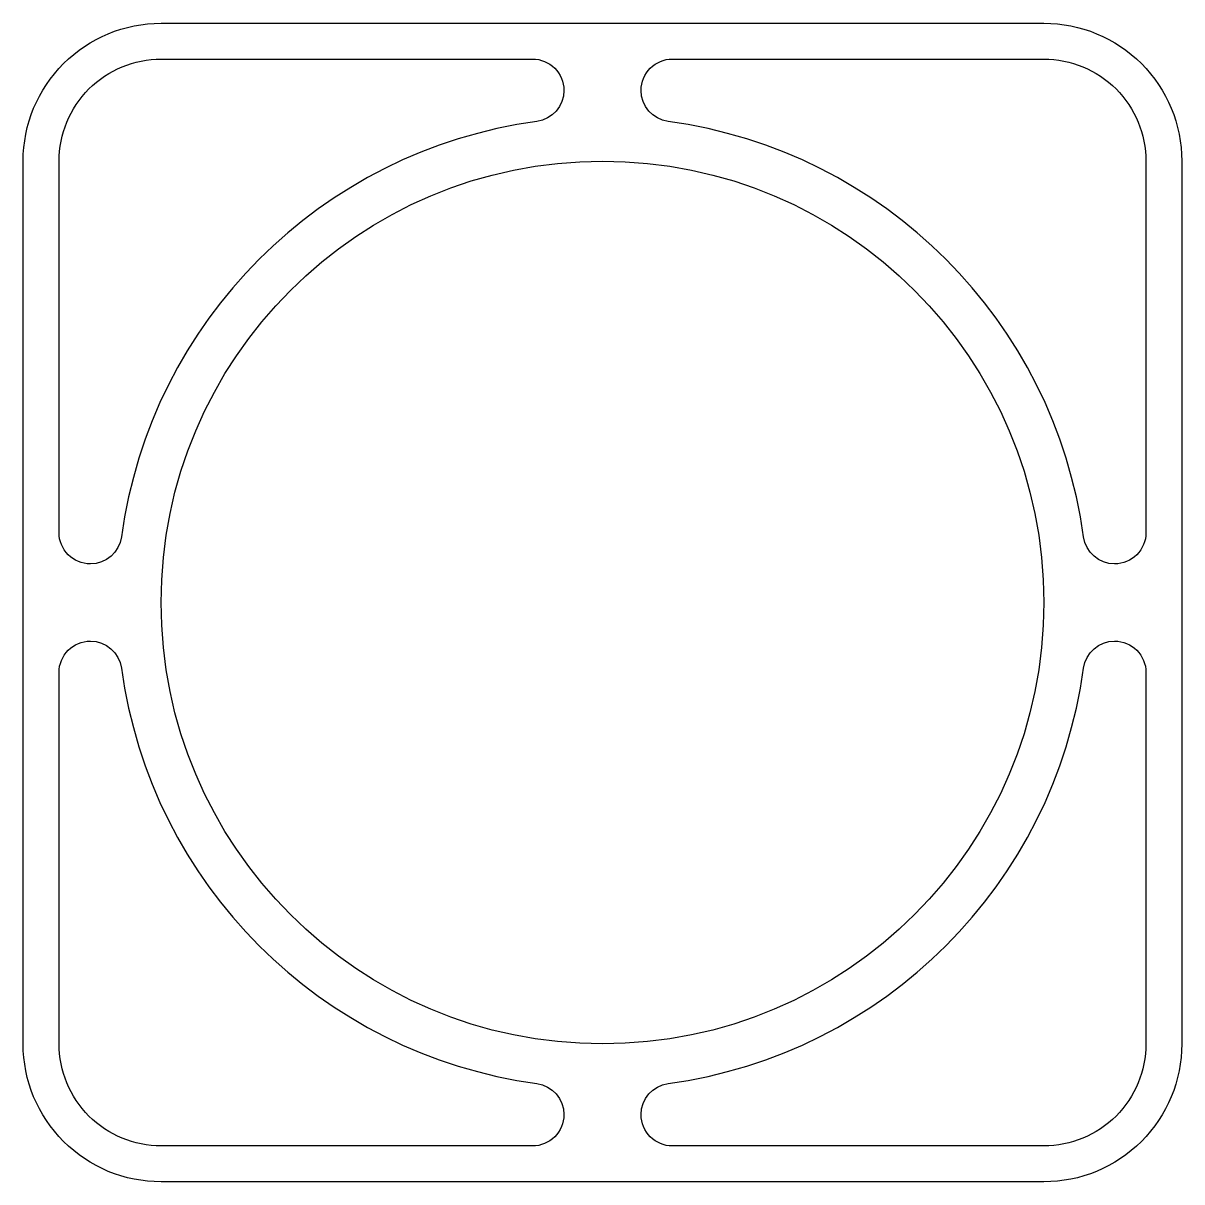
# Model space of a CAD drawing. Extents: x 220.8 to 262.8, y 280 to 322.
import ezdxf

# ---------------------------------------------------------------- set-up
doc = ezdxf.new("R2010")
doc.units = 0
doc.layers.get('0').update_dxf_attribs({"linetype": 'CONTINUOUS'})

msp = doc.modelspace()

# ---------------------------------------------------------------- linework, layer by layer
for points in [[(220.841, 316.972, -0.414214), (225.841, 321.972), (257.841, 321.972, -0.414214), (262.841, 316.972), (262.841, 284.972, -0.414214), (257.841, 279.972), (225.841, 279.972, -0.414214), (220.841, 284.972)], [(222.141, 316.972, -0.414214), (225.841, 320.672), (239.306, 320.672, -0.414214), (240.441, 319.537), (240.441, 319.535, -0.374997), (239.46, 318.41, 0.336766), (224.403, 303.354, -0.374997), (223.279, 302.372), (223.276, 302.372, -0.414214), (222.141, 303.507)], [(260.406, 302.372), (260.404, 302.372, -0.374997), (259.28, 303.354, 0.336766), (244.223, 318.41, -0.374997), (243.241, 319.535), (243.241, 319.537, -0.414214), (244.376, 320.672), (257.841, 320.672, -0.414214), (261.541, 316.972), (261.541, 303.507, -0.414214)], [(222.141, 284.972), (222.141, 298.437, -0.414214), (223.276, 299.572), (223.279, 299.572, -0.374997), (224.403, 298.591, 0.336766), (239.46, 283.534, -0.374997), (240.441, 282.41), (240.441, 282.407, -0.414214), (239.306, 281.272), (225.841, 281.272, -0.414214)], [(261.541, 284.972, -0.414214), (257.841, 281.272), (244.376, 281.272, -0.414214), (243.241, 282.407), (243.241, 282.41, -0.374997), (244.223, 283.534, 0.336766), (259.28, 298.591, -0.374997), (260.404, 299.572), (260.406, 299.572, -0.414214), (261.541, 298.437)]]:
    msp.add_lwpolyline(points, format="xyb", close=True)
msp.add_circle((241.841, 300.972), 16)

doc.saveas('drawing.dxf')
